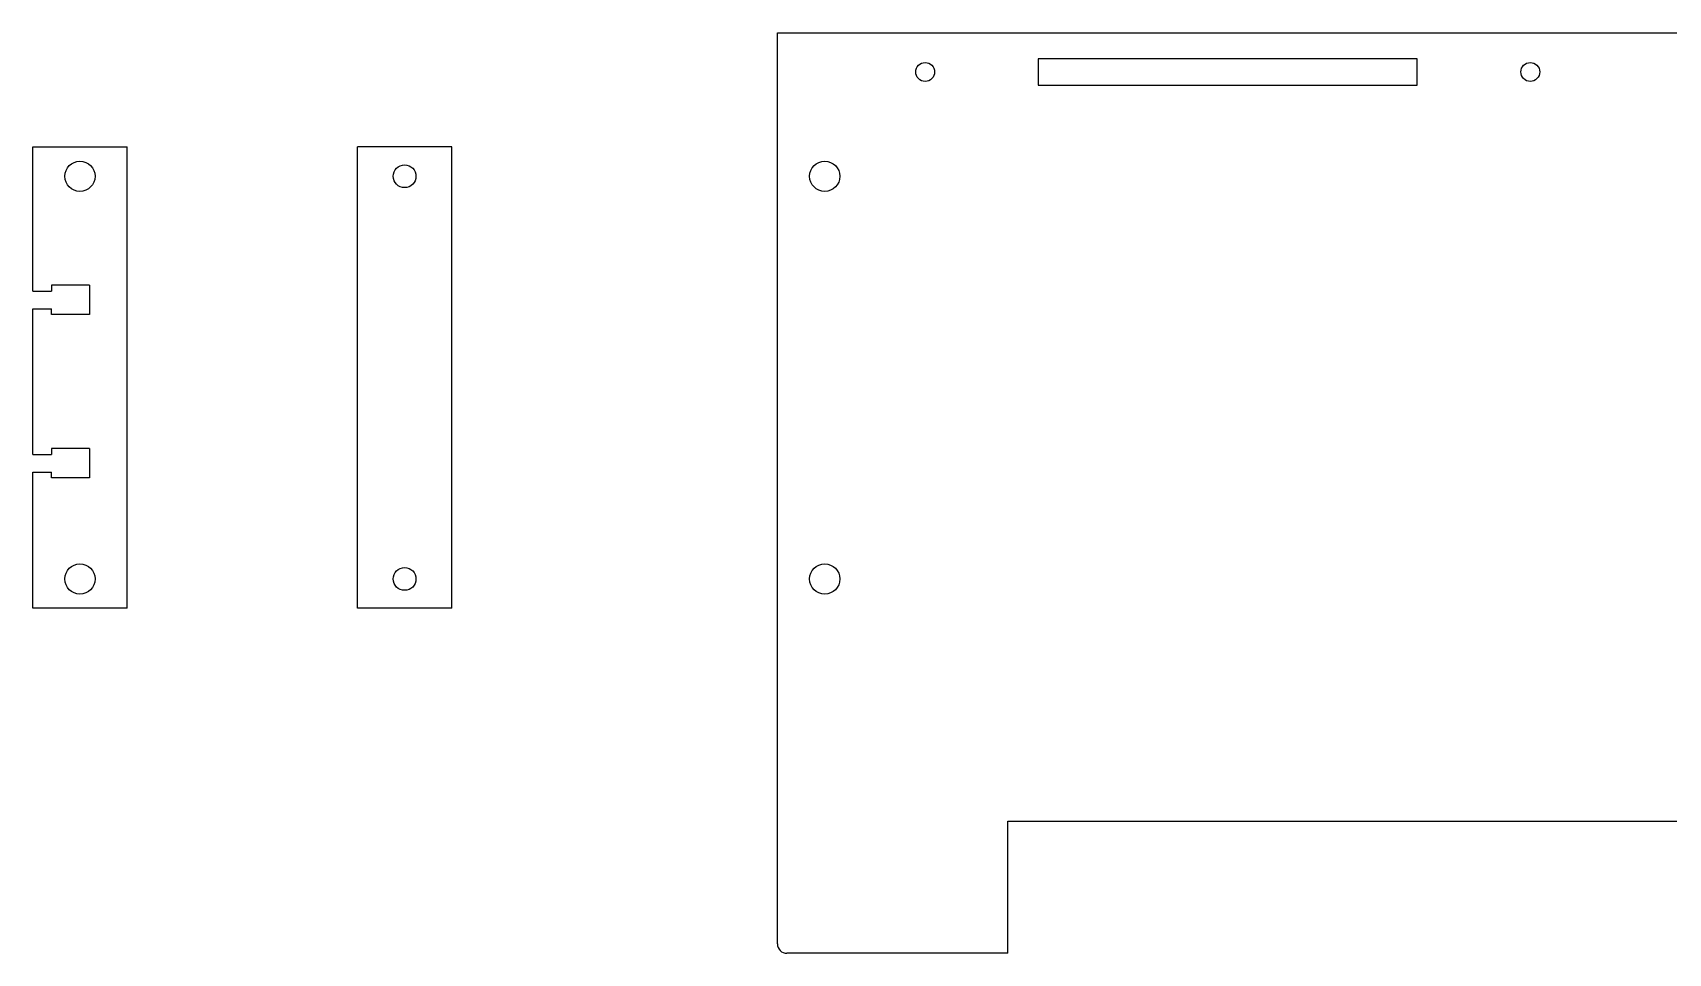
# Model space of a CAD drawing. Header units: millimetres. Extents: x -4 to 685, y -404 to 665.
# Drawn here: x -4.1 to 168.9, y -322.6 to -225.3 of the extents above; entities that cross this region are included whole.
import ezdxf

# ---------------------------------------------------------------- set-up
doc = ezdxf.new("R2010")
doc.units = ezdxf.units.MM

msp = doc.modelspace()

# ---------------------------------------------------------------- linework, layer by layer
at = {"color": 0, "linetype": 'Continuous'}
for p, q in [((74.68, -321.64), (74.68, -225.3)), ((1.91, -252.01), (-2.09, -252.01)), ((-2.09, -252.01), (-2.09, -252.63)), ((1.91, -252.01), (1.91, -255.1)), ((-4.09, -252.63), (-2.09, -252.63)), ((-4.09, -254.48), (-2.09, -254.48)), ((-2.09, -255.1), (-2.09, -254.48)), ((1.91, -255.1), (-2.09, -255.1)), ((1.91, -269.28), (-2.09, -269.28)), ((-2.09, -269.28), (-2.09, -269.9)), ((1.91, -269.28), (1.91, -272.37)), ((-4.09, -269.9), (-2.09, -269.9)), ((-4.09, -271.75), (-2.09, -271.75)), ((-2.09, -272.37), (-2.09, -271.75)), ((1.91, -272.37), (-2.09, -272.37))]:
    msp.add_line(p, q, dxfattribs=at)
for p, q in [((74.68, -225.3), (360.13, -225.3)), ((-4.09, -252.63), (-4.09, -237.38)), ((-4.09, -269.9), (-4.09, -254.48)), ((-4.09, -286.16), (-4.09, -271.75)), ((99.05, -308.66), (335.75, -308.66)), ((99.05, -322.64), (75.68, -322.64))]:
    msp.add_line(p, q)
at = {"color": 0}
for p, q in [((142.35, -228.07), (102.25, -228.07)), ((102.25, -228.07), (102.25, -230.84)), ((142.35, -230.84), (142.35, -228.07)), ((102.25, -230.84), (142.35, -230.84)), ((-4.09, -237.38), (5.91, -237.38)), ((5.91, -286.16), (5.91, -237.38)), ((40.25, -237.38), (30.25, -237.38)), ((30.25, -286.16), (30.25, -237.38)), ((40.25, -286.16), (40.25, -237.38)), ((5.91, -286.16), (-4.09, -286.16)), ((40.25, -286.16), (30.25, -286.16)), ((99.05, -322.64), (99.05, -308.66))]:
    msp.add_line(p, q, dxfattribs=at)
for centre, radius in [((90.3, -229.45), 1), ((154.3, -229.45), 1), ((0.91, -240.48), 1.6), ((35.25, -240.48), 1.2), ((79.68, -240.48), 1.6), ((0.91, -283.06), 1.6), ((35.25, -283.06), 1.2), ((79.68, -283.06), 1.6)]:
    msp.add_circle(centre, radius, dxfattribs=at)
msp.add_arc((75.68, -321.64), 1, 180, 270, dxfattribs=at)

doc.saveas('drawing.dxf')
